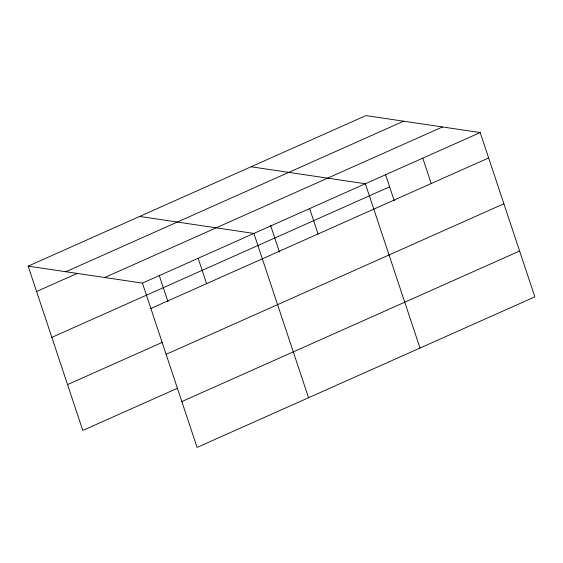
<?xml version="1.0" encoding="UTF-8"?>
<svg xmlns="http://www.w3.org/2000/svg" width="563" height="563" viewBox="0 0 563 563"><rect width="100%" height="100%" fill="white"/><g stroke="black" fill="none" stroke-linecap="round" stroke-linejoin="round"><path stroke-width="0.84" d="M28.15 266.137L365.915 115.591L480.197 132.558L534.85 296.863L197.085 447.409L142.432 283.112L28.15 266.137L82.803 430.442L177.549 388.21M65.864 271.739L403.622 121.193M36.595 291.514L77.194 273.421M104.718 277.51L442.483 126.964M142.432 283.112L480.197 132.558M51.845 337.364L389.603 186.81M150.877 308.489L488.635 157.943M67.553 384.592L162.299 342.367M166.127 354.331L503.885 203.785M181.835 401.567L519.6 251.021M251.07 166.775L365.352 183.749L420.012 348.047M139.61 216.452L253.892 233.427L308.552 397.731M422.778 158.154L431.216 183.531M385.444 174.312L394.29 200.9M309.622 208.584L318.067 233.969M270.606 225.496L279.452 252.083M198.162 258.269L206.607 283.646M159.146 275.173L167.992 301.768"/></g></svg>
